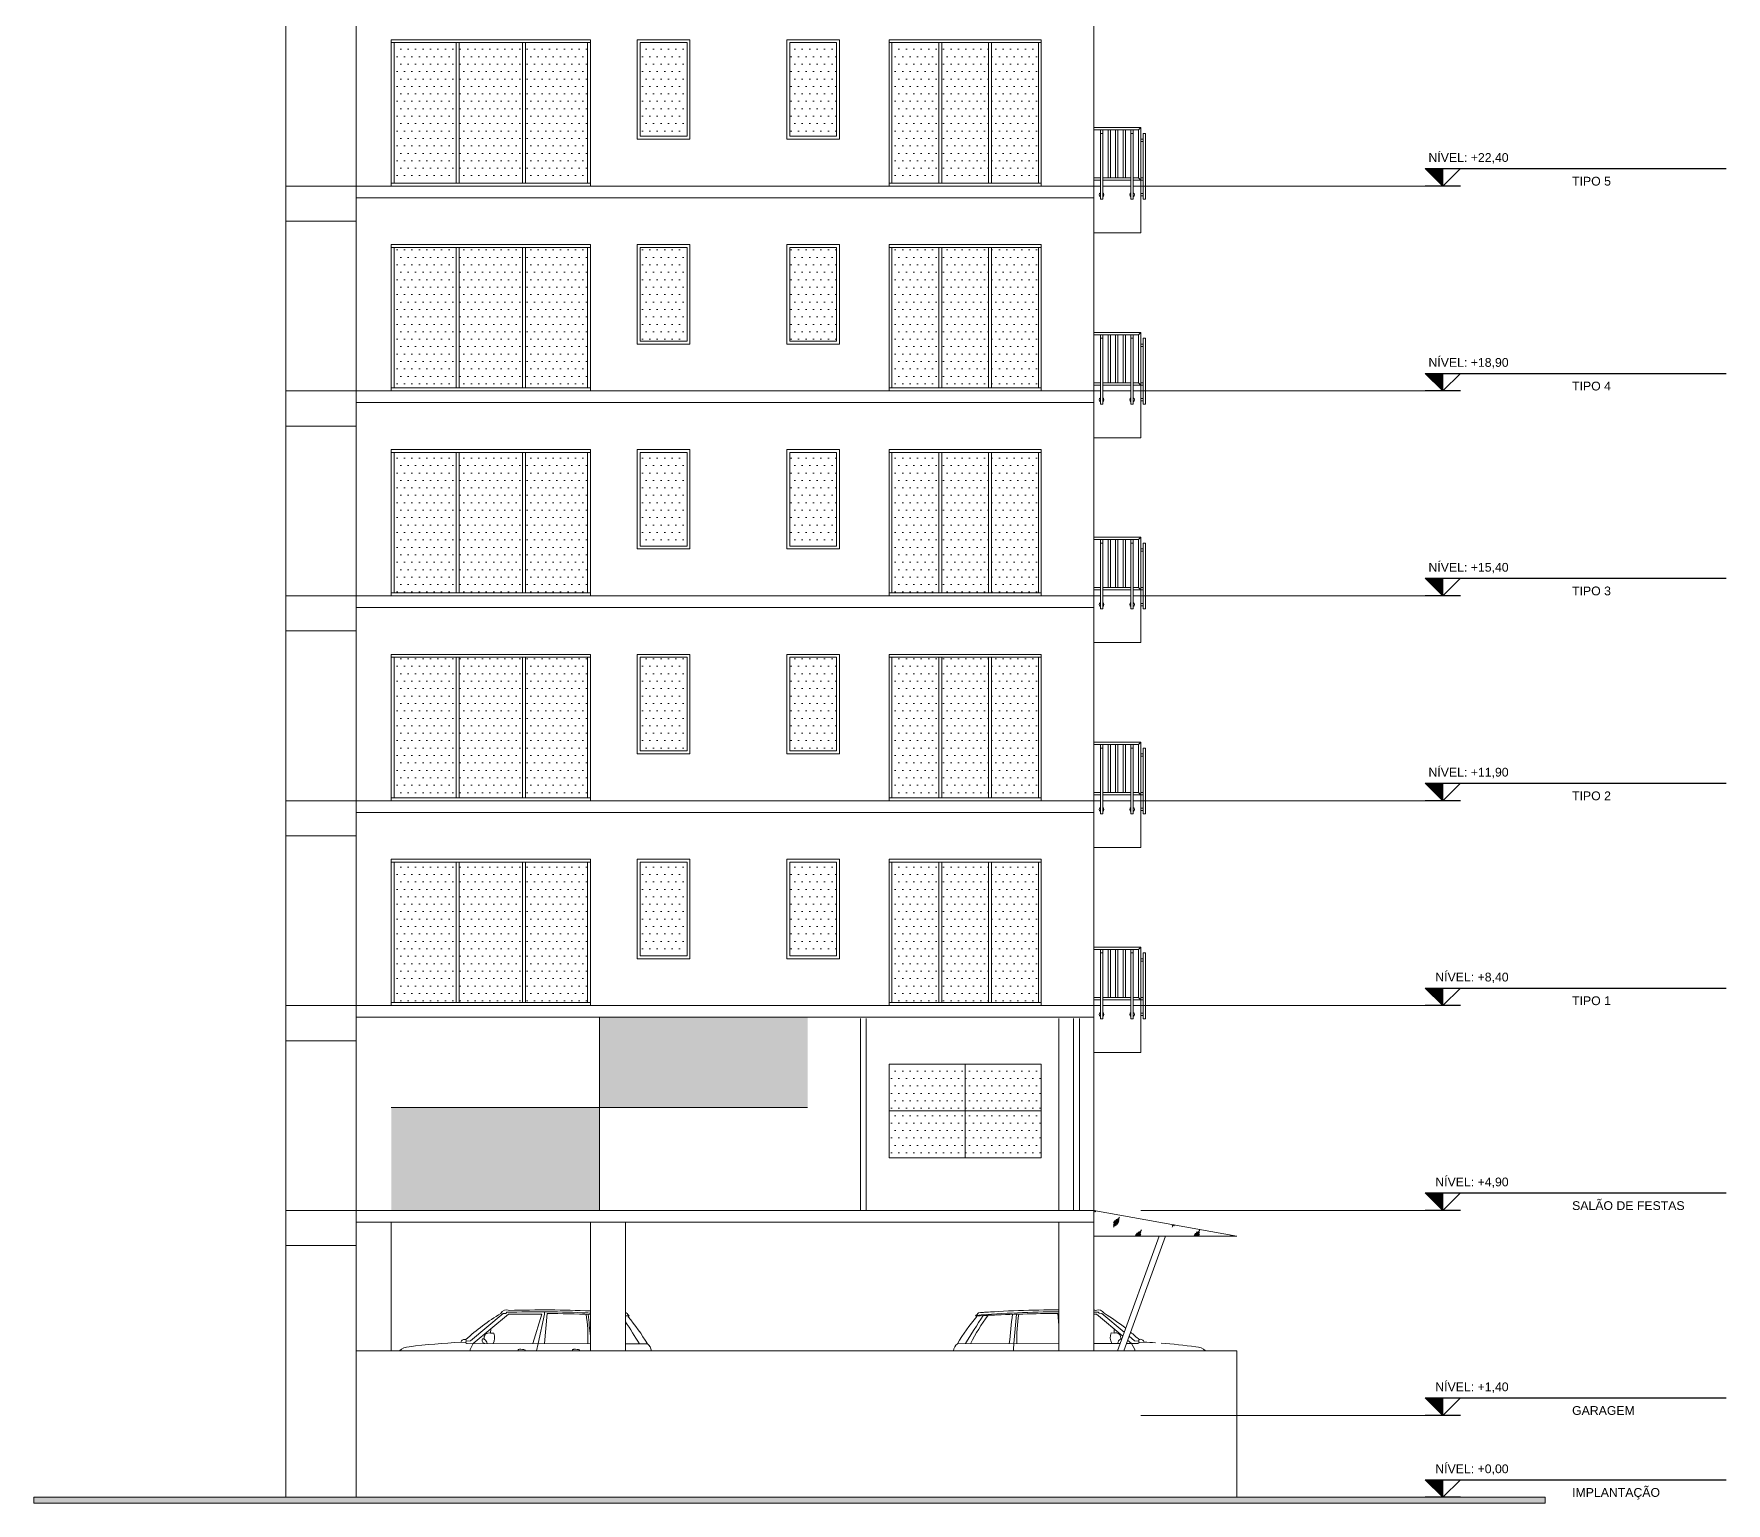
# Model space of a CAD drawing. Header units: millimetres. Extents: x -51 to 151, y -74 to 104.
# Drawn here: x 122.1 to 151, y -0.1 to 25 of the extents above; entities that cross this region are included whole.
import ezdxf
from ezdxf.enums import TextEntityAlignment as Align

# ---------------------------------------------------------------- set-up
doc = ezdxf.new("R2010")
doc.units = ezdxf.units.MM
doc.header["$LTSCALE"] = 15
for name, color, linetype in [('251', 251, 'Continuous'), ('G', 8, 'Continuous'), ('Text', 3, 'Continuous')]:
    doc.layers.add(name, color=color, linetype=linetype)
doc.styles.add('DM-TXT-100', font='arial.ttf', dxfattribs={"height": 0.2})
doc.styles.add('PADRAO', font='arial.ttf', dxfattribs={"height": 0.1})
pattern_1 = [(0, (-403.44665, 48.73938), (0.0635, 0.127), [0, -0.127])]

# ---------------------------------------------------------------- blocks, each defined once
blk = doc.blocks.new('SIMBOLO NIVEL CORTE')
blk.add_hatch(color=1).paths.add_polyline_path([(0.3, 0.3), (0, 0.3), (0, 0)])
at = {"color": 1}
for p, q in [((0.301, 0.3), (-4.838, 0.3)), ((0, 0), (0, 0.3)), ((-0.301, 0), (0.301, 0))]:
    blk.add_line(p, q, dxfattribs=at)
blk.add_lwpolyline([(-0.3, 0.3), (0, 0), (0.3, 0.3)], dxfattribs=at)
at = {"layer": 'Text'}
for tag, p, height, style in [('PAVIMENTOXX', (-4.838, 0.412), 0.22, 'PADRAO'), ('PAVIMENTOXXXXX', (-4.838, 0.008), 0.18, 'DM-TXT-100')]:
    blk.add_attdef(tag, p, '', height=height, dxfattribs=dict(at, style=style))
at = {"layer": 'Text', "style": 'DM-TXT-100'}
blk.add_attdef('NIVELXXXXX', text='', height=0.18, dxfattribs=at).set_placement((0.246, 0.412), align=Align.RIGHT)

msp = doc.modelspace()

# ---------------------------------------------------------------- hatches: boundary and pattern name
at = {"linetype": 'Continuous', "lineweight": 13}
h = msp.add_hatch(dxfattribs=at)
h.set_pattern_fill('DOTS', color=153, scale=0.08)
h.set_pattern_definition(pattern_1)
h.paths.add_polyline_path([(128.255, 24.85), (129.313, 24.85), (129.313, 22.45), (128.255, 22.45)])
h.paths.add_polyline_path([(130.496, 24.85), (131.555, 24.85), (131.555, 22.45), (130.496, 22.45)])
h.paths.add_polyline_path([(129.363, 24.85), (130.446, 24.85), (130.446, 22.45), (129.363, 22.45)])
h = msp.add_hatch(dxfattribs=at)
h.set_pattern_fill('DOTS', color=153, scale=0.08)
h.set_pattern_definition(pattern_1)
h.paths.add_polyline_path([(133.255, 23.25), (133.255, 24.85), (132.455, 24.85), (132.455, 23.25)])
h = msp.add_hatch(dxfattribs=at)
h.set_pattern_fill('DOTS', color=153, scale=0.08)
h.set_pattern_definition(pattern_1)
h.paths.add_polyline_path([(135.81, 23.25), (135.81, 24.85), (135.01, 24.85), (135.01, 23.25)])
h = msp.add_hatch(dxfattribs=at)
h.set_pattern_fill('DOTS', color=153, scale=0.08)
h.set_pattern_definition(pattern_1)
h.paths.add_polyline_path([(138.455, 24.85), (139.255, 24.85), (139.255, 22.45), (138.455, 22.45)])
h.paths.add_polyline_path([(137.605, 24.85), (138.405, 24.85), (138.405, 22.45), (137.605, 22.45)])
h.paths.add_polyline_path([(136.755, 24.85), (137.555, 24.85), (137.555, 22.45), (136.755, 22.45)])
h = msp.add_hatch(dxfattribs=at)
h.set_pattern_fill('DOTS', color=153, scale=0.08)
h.set_pattern_definition(pattern_1)
h.paths.add_polyline_path([(128.255, 21.35), (129.313, 21.35), (129.313, 18.95), (128.255, 18.95)])
h.paths.add_polyline_path([(130.496, 21.35), (131.555, 21.35), (131.555, 18.95), (130.496, 18.95)])
h.paths.add_polyline_path([(129.363, 21.35), (130.446, 21.35), (130.446, 18.95), (129.363, 18.95)])
h = msp.add_hatch(dxfattribs=at)
h.set_pattern_fill('DOTS', color=153, scale=0.08)
h.set_pattern_definition(pattern_1)
h.paths.add_polyline_path([(133.255, 19.75), (133.255, 21.35), (132.455, 21.35), (132.455, 19.75)])
h = msp.add_hatch(dxfattribs=at)
h.set_pattern_fill('DOTS', color=153, scale=0.08)
h.set_pattern_definition(pattern_1)
h.paths.add_polyline_path([(135.81, 19.75), (135.81, 21.35), (135.01, 21.35), (135.01, 19.75)])
h = msp.add_hatch(dxfattribs=at)
h.set_pattern_fill('DOTS', color=153, scale=0.08)
h.set_pattern_definition(pattern_1)
h.paths.add_polyline_path([(138.455, 21.35), (139.255, 21.35), (139.255, 18.95), (138.455, 18.95)])
h.paths.add_polyline_path([(137.605, 21.35), (138.405, 21.35), (138.405, 18.95), (137.605, 18.95)])
h.paths.add_polyline_path([(136.755, 21.35), (137.555, 21.35), (137.555, 18.95), (136.755, 18.95)])
h = msp.add_hatch(dxfattribs=at)
h.set_pattern_fill('DOTS', color=153, scale=0.08)
h.set_pattern_definition(pattern_1)
h.paths.add_polyline_path([(128.255, 17.85), (129.313, 17.85), (129.313, 15.45), (128.255, 15.45)])
h.paths.add_polyline_path([(130.496, 17.85), (131.555, 17.85), (131.555, 15.45), (130.496, 15.45)])
h.paths.add_polyline_path([(129.363, 17.85), (130.446, 17.85), (130.446, 15.45), (129.363, 15.45)])
h = msp.add_hatch(dxfattribs=at)
h.set_pattern_fill('DOTS', color=153, scale=0.08)
h.set_pattern_definition(pattern_1)
h.paths.add_polyline_path([(133.255, 16.25), (133.255, 17.85), (132.455, 17.85), (132.455, 16.25)])
h = msp.add_hatch(dxfattribs=at)
h.set_pattern_fill('DOTS', color=153, scale=0.08)
h.set_pattern_definition(pattern_1)
h.paths.add_polyline_path([(135.81, 16.25), (135.81, 17.85), (135.01, 17.85), (135.01, 16.25)])
h = msp.add_hatch(dxfattribs=at)
h.set_pattern_fill('DOTS', color=153, scale=0.08)
h.set_pattern_definition(pattern_1)
h.paths.add_polyline_path([(138.455, 17.85), (139.255, 17.85), (139.255, 15.45), (138.455, 15.45)])
h.paths.add_polyline_path([(137.605, 17.85), (138.405, 17.85), (138.405, 15.45), (137.605, 15.45)])
h.paths.add_polyline_path([(136.755, 17.85), (137.555, 17.85), (137.555, 15.45), (136.755, 15.45)])
h = msp.add_hatch(dxfattribs=at)
h.set_pattern_fill('DOTS', color=153, scale=0.08)
h.set_pattern_definition(pattern_1)
h.paths.add_polyline_path([(128.255, 14.35), (129.313, 14.35), (129.313, 11.95), (128.255, 11.95)])
h.paths.add_polyline_path([(130.496, 14.35), (131.555, 14.35), (131.555, 11.95), (130.496, 11.95)])
h.paths.add_polyline_path([(129.363, 14.35), (130.446, 14.35), (130.446, 11.95), (129.363, 11.95)])
h = msp.add_hatch(dxfattribs=at)
h.set_pattern_fill('DOTS', color=153, scale=0.08)
h.set_pattern_definition(pattern_1)
h.paths.add_polyline_path([(133.255, 12.75), (133.255, 14.35), (132.455, 14.35), (132.455, 12.75)])
h = msp.add_hatch(dxfattribs=at)
h.set_pattern_fill('DOTS', color=153, scale=0.08)
h.set_pattern_definition(pattern_1)
h.paths.add_polyline_path([(135.81, 12.75), (135.81, 14.35), (135.01, 14.35), (135.01, 12.75)])
h = msp.add_hatch(dxfattribs=at)
h.set_pattern_fill('DOTS', color=153, scale=0.08)
h.set_pattern_definition(pattern_1)
h.paths.add_polyline_path([(138.455, 14.35), (139.255, 14.35), (139.255, 11.95), (138.455, 11.95)])
h.paths.add_polyline_path([(137.605, 14.35), (138.405, 14.35), (138.405, 11.95), (137.605, 11.95)])
h.paths.add_polyline_path([(136.755, 14.35), (137.555, 14.35), (137.555, 11.95), (136.755, 11.95)])
h = msp.add_hatch(dxfattribs=at)
h.set_pattern_fill('DOTS', color=153, scale=0.08)
h.set_pattern_definition(pattern_1)
h.paths.add_polyline_path([(128.255, 10.85), (129.313, 10.85), (129.313, 8.45), (128.255, 8.45)])
h.paths.add_polyline_path([(130.496, 10.85), (131.555, 10.85), (131.555, 8.45), (130.496, 8.45)])
h.paths.add_polyline_path([(129.363, 10.85), (130.446, 10.85), (130.446, 8.45), (129.363, 8.45)])
h = msp.add_hatch(dxfattribs=at)
h.set_pattern_fill('DOTS', color=153, scale=0.08)
h.set_pattern_definition(pattern_1)
h.paths.add_polyline_path([(133.255, 9.25), (133.255, 10.85), (132.455, 10.85), (132.455, 9.25)])
h = msp.add_hatch(dxfattribs=at)
h.set_pattern_fill('DOTS', color=153, scale=0.08)
h.set_pattern_definition(pattern_1)
h.paths.add_polyline_path([(135.81, 9.25), (135.81, 10.85), (135.01, 10.85), (135.01, 9.25)])
h = msp.add_hatch(dxfattribs=at)
h.set_pattern_fill('DOTS', color=153, scale=0.08)
h.set_pattern_definition(pattern_1)
h.paths.add_polyline_path([(138.455, 10.85), (139.255, 10.85), (139.255, 8.45), (138.455, 8.45)])
h.paths.add_polyline_path([(137.605, 10.85), (138.405, 10.85), (138.405, 8.45), (137.605, 8.45)])
h.paths.add_polyline_path([(136.755, 10.85), (137.555, 10.85), (137.555, 8.45), (136.755, 8.45)])
h = msp.add_hatch(dxfattribs=at)
h.set_pattern_fill('ANGLE', color=143, scale=0.001)
h.set_pattern_definition([(0, (-317.1998, 48.34), (0, 0.006985), [0.00508, -0.001905]), (90, (-317.1998, 48.34), (-0.006985, 4e-19), [0.00508, -0.001905])])
h.paths.add_polyline_path([(131.76, 6.66), (135.315, 6.66), (135.315, 8.2), (131.76, 8.2)])
h.paths.add_polyline_path([(128.205, 4.9), (131.76, 4.9), (131.76, 6.66), (128.205, 6.66)])
h = msp.add_hatch(dxfattribs=at)
h.set_pattern_fill('DOTS', color=153, scale=0.08)
h.set_pattern_definition([(0, (-403.44665, 52.23938), (0.0635, 0.127), [0, -0.127])])
h.paths.add_polyline_path([(136.705, 7.4), (136.705, 5.8), (139.305, 5.8), (139.305, 7.4)])
h = msp.add_hatch(dxfattribs=at)
h.set_pattern_fill('ANSI31', color=4, scale=0.8, angle=45)
h.set_pattern_definition([(90, (-317.1998, 48.34), (-2.54, 2e-16), [])])
h.paths.add_polyline_path([(140.205, 4.9), (140.205, 4.459), (142.645, 4.459)])
h = msp.add_hatch(dxfattribs=at)
h.set_pattern_fill('GLASS', color=4, scale=0.5, pattern_type=2)
h.set_pattern_definition([(60, (-317.1998, 48.365), (-0.374989, 0.2165), [0.14, -0.36]), (60, (-317.1398, 48.39), (-0.374989, 0.2165), [0.06, -0.44]), (60, (-317.1998, 48.39), (-0.374989, 0.2165), [0.1, -0.4]), (60, (-317.1698, 48.365), (-0.374989, 0.2165), [0.125, -0.375]), (60, (-317.1998, 48.34), (-0.374989, 0.2165), [0.2, -0.3]), (60, (-317.1998, 48.415), (-0.374989, 0.2165), [0.05, -0.45])])
h.paths.add_polyline_path([(140.205, 4.9), (140.205, 4.459), (142.645, 4.459)])
h = msp.add_hatch(color=256, dxfattribs=at)
h.dxf.hatch_style = 1
h.paths.add_polyline_path([(147.91, 0), (122.1, 0), (122.1, -0.1), (147.91, -0.1)])

# ---------------------------------------------------------------- linework, layer by layer
for p, q in [((127.605, 43.4), (127.605, 4.7)), ((128.205, 24.9), (131.605, 24.9)), ((139.305, 22.4), (139.305, 24.9)), ((128.205, 24.85), (131.605, 24.85)), ((136.705, 24.85), (139.305, 24.85)), ((136.755, 22.45), (136.755, 24.85)), ((137.555, 22.45), (137.555, 24.85)), ((137.605, 22.45), (137.605, 24.85)), ((138.405, 22.45), (138.405, 24.85)), ((138.455, 22.45), (138.455, 24.85)), ((139.255, 24.85), (139.255, 22.45)), ((128.205, 22.45), (131.605, 22.45)), ((139.305, 22.45), (136.705, 22.45)), ((136.705, 22.4), (139.305, 22.4)), ((128.205, 21.4), (131.605, 21.4)), ((139.305, 18.9), (139.305, 21.4)), ((128.205, 21.35), (131.605, 21.35)), ((136.705, 21.35), (139.305, 21.35)), ((136.755, 18.95), (136.755, 21.35)), ((137.555, 18.95), (137.555, 21.35)), ((137.605, 18.95), (137.605, 21.35)), ((138.405, 18.95), (138.405, 21.35)), ((138.455, 18.95), (138.455, 21.35)), ((139.255, 21.35), (139.255, 18.95)), ((128.205, 18.95), (131.605, 18.95)), ((139.305, 18.95), (136.705, 18.95)), ((136.705, 18.9), (139.305, 18.9)), ((128.205, 17.9), (131.605, 17.9)), ((128.205, 17.85), (131.605, 17.85)), ((136.705, 17.85), (139.305, 17.85)), ((136.755, 15.45), (136.755, 17.85)), ((137.555, 15.45), (137.555, 17.85)), ((137.605, 15.45), (137.605, 17.85)), ((138.405, 15.45), (138.405, 17.85)), ((138.455, 15.45), (138.455, 17.85)), ((139.255, 17.85), (139.255, 15.45)), ((139.305, 15.4), (139.305, 17.9)), ((128.205, 15.45), (131.605, 15.45)), ((139.305, 15.45), (136.705, 15.45)), ((136.705, 15.4), (139.305, 15.4)), ((128.205, 14.4), (131.605, 14.4)), ((128.205, 14.35), (131.605, 14.35)), ((136.705, 14.35), (139.305, 14.35)), ((136.755, 11.95), (136.755, 14.35)), ((137.555, 11.95), (137.555, 14.35)), ((137.605, 11.95), (137.605, 14.35)), ((138.405, 11.95), (138.405, 14.35)), ((138.455, 11.95), (138.455, 14.35)), ((139.255, 14.35), (139.255, 11.95)), ((139.305, 11.9), (139.305, 14.4)), ((128.205, 11.95), (131.605, 11.95)), ((139.305, 11.95), (136.705, 11.95)), ((136.705, 11.9), (139.305, 11.9)), ((127.605, 8.4), (127.605, 11.7)), ((128.205, 10.9), (131.605, 10.9)), ((128.205, 10.85), (131.605, 10.85)), ((136.705, 10.85), (139.305, 10.85)), ((136.755, 8.45), (136.755, 10.85)), ((137.555, 8.45), (137.555, 10.85)), ((137.605, 8.45), (137.605, 10.85)), ((138.405, 8.45), (138.405, 10.85)), ((138.455, 8.45), (138.455, 10.85)), ((139.255, 10.85), (139.255, 8.45)), ((139.305, 8.4), (139.305, 10.9)), ((128.205, 8.45), (131.605, 8.45)), ((139.305, 8.45), (136.705, 8.45)), ((136.705, 8.4), (139.305, 8.4)), ((127.605, 4.9), (127.605, 8.2)), ((127.605, 7.8), (127.605, 8.2)), ((139.605, 4.9), (139.605, 8.18)), ((140.205, 8.1), (140.205, 8.2)), ((140.205, 4.9), (140.205, 8.18)), ((127.605, 0), (127.605, 4.7)), ((128.205, 2.5), (128.205, 4.7)), ((131.605, 2.5), (131.605, 4.7)), ((132.205, 2.5), (132.205, 4.7)), ((136.705, 4.9), (139.305, 4.9)), ((139.605, 2.5), (139.605, 4.7)), ((141.318, 4.459), (140.605, 2.5)), ((141.425, 4.459), (140.712, 2.5))]:
    msp.add_line(p, q, dxfattribs=at)
for points in [[(127.605, 22.4), (127.605, 25.7)], [(140.205, 22.4), (140.205, 25.7)], [(128.205, 22.4), (128.205, 24.9)], [(131.605, 22.4), (131.605, 24.9)], [(128.255, 22.45), (128.255, 24.85)], [(129.313, 24.85), (129.313, 22.45)], [(129.363, 24.85), (129.363, 22.45)], [(130.446, 24.85), (130.446, 22.45)], [(130.496, 24.85), (130.496, 22.45)], [(131.555, 22.45), (131.555, 24.85)], [(126.805, 22.4), (127.605, 22.4)], [(127.605, 22.4), (140.205, 22.4)], [(137.55, 22.4), (137.86, 22.4)], [(145.862, 22.4), (141.005, 22.4)], [(140.205, 22.2), (127.605, 22.2)], [(127.605, 18.9), (127.605, 22.2)], [(140.205, 18.9), (140.205, 22.2)], [(128.205, 18.9), (128.205, 21.4)], [(131.605, 18.9), (131.605, 21.4)], [(128.255, 18.95), (128.255, 21.35)], [(129.313, 21.35), (129.313, 18.95)], [(129.363, 21.35), (129.363, 18.95)], [(130.446, 21.35), (130.446, 18.95)], [(130.496, 21.35), (130.496, 18.95)], [(131.555, 18.95), (131.555, 21.35)], [(126.805, 18.9), (127.605, 18.9)], [(127.605, 18.9), (140.205, 18.9)], [(137.55, 18.9), (137.86, 18.9)], [(145.862, 18.9), (141.005, 18.9)], [(140.205, 18.7), (127.605, 18.7)], [(127.605, 15.4), (127.605, 18.7)], [(140.205, 15.4), (140.205, 18.7)], [(128.205, 15.4), (128.205, 17.9)], [(128.255, 15.45), (128.255, 17.85)], [(129.313, 17.85), (129.313, 15.45)], [(129.363, 17.85), (129.363, 15.45)], [(130.446, 17.85), (130.446, 15.45)], [(130.496, 17.85), (130.496, 15.45)], [(131.555, 15.45), (131.555, 17.85)], [(131.605, 15.4), (131.605, 17.9)], [(126.805, 15.4), (127.605, 15.4)], [(127.605, 15.4), (140.205, 15.4)], [(137.55, 15.4), (137.86, 15.4)], [(145.862, 15.4), (141.005, 15.4)], [(140.205, 15.2), (127.605, 15.2)], [(127.605, 11.9), (127.605, 15.2)], [(140.205, 11.9), (140.205, 15.2)], [(128.205, 11.9), (128.205, 14.4)], [(128.255, 11.95), (128.255, 14.35)], [(129.313, 14.35), (129.313, 11.95)], [(129.363, 14.35), (129.363, 11.95)], [(130.446, 14.35), (130.446, 11.95)], [(130.496, 14.35), (130.496, 11.95)], [(131.555, 11.95), (131.555, 14.35)], [(131.605, 11.9), (131.605, 14.4)], [(126.805, 11.9), (127.605, 11.9)], [(127.605, 11.9), (140.205, 11.9)], [(137.55, 11.9), (137.86, 11.9)], [(145.862, 11.9), (141.005, 11.9)], [(140.205, 11.7), (127.605, 11.7)], [(127.605, 8.4), (127.605, 11.7)], [(140.205, 8.4), (140.205, 11.7)], [(128.205, 8.4), (128.205, 10.9)], [(128.255, 8.45), (128.255, 10.85)], [(129.313, 10.85), (129.313, 8.45)], [(129.363, 10.85), (129.363, 8.45)], [(130.446, 10.85), (130.446, 8.45)], [(130.496, 10.85), (130.496, 8.45)], [(131.555, 8.45), (131.555, 10.85)], [(131.605, 8.4), (131.605, 10.9)], [(126.805, 8.4), (127.605, 8.4)], [(126.805, 8.4), (127.605, 8.4)], [(127.605, 8.4), (140.205, 8.4)], [(127.605, 8.4), (135.915, 8.4)], [(137.55, 8.4), (137.86, 8.4)], [(145.862, 8.4), (141.005, 8.4)], [(145.862, 8.4), (141.005, 8.4)], [(140.205, 8.2), (127.605, 8.2)], [(135.915, 8.2), (127.605, 8.2)], [(136.215, 4.9), (136.215, 8.18)], [(136.315, 4.9), (136.315, 8.18)], [(139.855, 4.9), (139.855, 8.18)], [(139.955, 4.9), (139.955, 8.18)], [(126.805, 4.9), (127.605, 4.9)], [(127.605, 4.9), (140.205, 4.9)], [(140.205, 4.7), (127.605, 4.7)], [(137.55, 4.9), (137.86, 4.9)], [(145.862, 4.9), (141.005, 4.9)], [(140.205, 4.459), (140.205, 2.5)], [(145.862, 1.4), (141.005, 1.4)], [(145.862, 0), (141.005, 0)]]:
    msp.add_lwpolyline(points, dxfattribs=at)
for points in [[(132.405, 23.2), (133.305, 23.2), (133.305, 24.9), (132.405, 24.9)], [(134.96, 23.2), (135.86, 23.2), (135.86, 24.9), (134.96, 24.9)], [(139.305, 22.4), (136.705, 22.4), (136.705, 24.9), (139.305, 24.9)], [(132.455, 23.25), (133.255, 23.25), (133.255, 24.85), (132.455, 24.85)], [(135.01, 23.25), (135.81, 23.25), (135.81, 24.85), (135.01, 24.85)], [(132.405, 19.7), (133.305, 19.7), (133.305, 21.4), (132.405, 21.4)], [(134.96, 19.7), (135.86, 19.7), (135.86, 21.4), (134.96, 21.4)], [(139.305, 18.9), (136.705, 18.9), (136.705, 21.4), (139.305, 21.4)], [(132.455, 19.75), (133.255, 19.75), (133.255, 21.35), (132.455, 21.35)], [(135.01, 19.75), (135.81, 19.75), (135.81, 21.35), (135.01, 21.35)], [(132.405, 16.2), (133.305, 16.2), (133.305, 17.9), (132.405, 17.9)], [(132.455, 16.25), (133.255, 16.25), (133.255, 17.85), (132.455, 17.85)], [(134.96, 16.2), (135.86, 16.2), (135.86, 17.9), (134.96, 17.9)], [(135.01, 16.25), (135.81, 16.25), (135.81, 17.85), (135.01, 17.85)], [(139.305, 15.4), (136.705, 15.4), (136.705, 17.9), (139.305, 17.9)], [(132.405, 12.7), (133.305, 12.7), (133.305, 14.4), (132.405, 14.4)], [(132.455, 12.75), (133.255, 12.75), (133.255, 14.35), (132.455, 14.35)], [(134.96, 12.7), (135.86, 12.7), (135.86, 14.4), (134.96, 14.4)], [(135.01, 12.75), (135.81, 12.75), (135.81, 14.35), (135.01, 14.35)], [(139.305, 11.9), (136.705, 11.9), (136.705, 14.4), (139.305, 14.4)], [(132.405, 9.2), (133.305, 9.2), (133.305, 10.9), (132.405, 10.9)], [(132.455, 9.25), (133.255, 9.25), (133.255, 10.85), (132.455, 10.85)], [(134.96, 9.2), (135.86, 9.2), (135.86, 10.9), (134.96, 10.9)], [(135.01, 9.25), (135.81, 9.25), (135.81, 10.85), (135.01, 10.85)], [(139.305, 8.4), (136.705, 8.4), (136.705, 10.9), (139.305, 10.9)], [(127.605, 2.5), (142.645, 2.5), (142.645, 0), (127.605, 0)], [(147.91, 0), (122.1, 0), (122.1, -0.1), (147.91, -0.1)]]:
    msp.add_lwpolyline(points, close=True, dxfattribs=at)
at = {"linetype": 'Continuous', "lineweight": 5}
for points in [[(141.005, 23.4), (140.205, 23.4)], [(140.965, 23.36), (140.205, 23.36)], [(140.315, 23.36), (140.315, 22.54)], [(140.315, 22.175), (140.315, 23.3)], [(140.355, 23.3), (140.315, 23.3)], [(140.355, 23.36), (140.355, 22.54)], [(140.355, 22.175), (140.355, 23.3)], [(140.445, 23.36), (140.445, 22.54)], [(140.485, 23.36), (140.485, 22.54)], [(140.575, 23.36), (140.575, 22.54)], [(140.615, 23.36), (140.615, 22.54)], [(140.705, 23.36), (140.705, 22.54)], [(140.745, 23.36), (140.745, 22.54)], [(140.835, 23.36), (140.835, 22.4)], [(140.835, 22.175), (140.835, 23.3)], [(140.875, 23.3), (140.835, 23.3)], [(140.875, 23.36), (140.875, 22.4)], [(140.875, 22.175), (140.875, 23.3)], [(141.005, 23.4), (140.965, 23.36)], [(140.965, 23.36), (140.965, 22.54)], [(141.005, 23.4), (141.005, 22.4)], [(141.045, 23.2), (141.005, 23.2)], [(141.045, 23.16), (141.005, 23.16)], [(141.085, 23.3), (141.045, 23.3)], [(140.315, 22.54), (140.205, 22.54)], [(140.315, 22.5), (140.205, 22.5)], [(140.205, 22.4), (140.205, 22.4), (140.205, 22.2)], [(140.205, 22.4), (140.315, 22.4)], [(141.005, 22.4), (141.005, 21.6), (140.205, 21.6)], [(140.835, 22.54), (140.355, 22.54)], [(140.835, 22.5), (140.355, 22.5)], [(140.355, 22.4), (140.835, 22.4)], [(140.965, 22.54), (140.875, 22.54)], [(141.005, 22.5), (140.875, 22.5)], [(140.875, 22.4), (141.005, 22.4)], [(141.005, 22.5), (140.965, 22.54)], [(141.005, 22.54), (141.045, 22.54)], [(141.005, 22.5), (141.045, 22.5)], [(141.005, 22.27), (141.045, 22.27)], [(140.355, 22.175), (140.315, 22.175)], [(140.875, 22.175), (140.835, 22.175)], [(141.005, 22.23), (141.045, 22.23)], [(141.085, 22.175), (141.045, 22.175)], [(141.005, 19.9), (140.205, 19.9)], [(140.965, 19.86), (140.205, 19.86)], [(140.315, 19.86), (140.315, 19.04)], [(140.315, 18.675), (140.315, 19.8)], [(140.355, 19.8), (140.315, 19.8)], [(140.355, 19.86), (140.355, 19.04)], [(140.355, 18.675), (140.355, 19.8)], [(140.445, 19.86), (140.445, 19.04)], [(140.485, 19.86), (140.485, 19.04)], [(140.575, 19.86), (140.575, 19.04)], [(140.615, 19.86), (140.615, 19.04)], [(140.705, 19.86), (140.705, 19.04)], [(140.745, 19.86), (140.745, 19.04)], [(140.835, 19.86), (140.835, 18.9)], [(140.835, 18.675), (140.835, 19.8)], [(140.875, 19.8), (140.835, 19.8)], [(140.875, 19.86), (140.875, 18.9)], [(140.875, 18.675), (140.875, 19.8)], [(141.005, 19.9), (140.965, 19.86)], [(140.965, 19.86), (140.965, 19.04)], [(141.005, 19.9), (141.005, 18.9)], [(141.045, 19.7), (141.005, 19.7)], [(141.045, 19.66), (141.005, 19.66)], [(141.085, 19.8), (141.045, 19.8)], [(140.315, 19.04), (140.205, 19.04)], [(140.315, 19), (140.205, 19)], [(140.205, 18.9), (140.205, 18.9), (140.205, 18.7)], [(140.205, 18.9), (140.315, 18.9)], [(141.005, 18.9), (141.005, 18.1), (140.205, 18.1)], [(140.835, 19.04), (140.355, 19.04)], [(140.835, 19), (140.355, 19)], [(140.355, 18.9), (140.835, 18.9)], [(140.965, 19.04), (140.875, 19.04)], [(141.005, 19), (140.875, 19)], [(140.875, 18.9), (141.005, 18.9)], [(141.005, 19), (140.965, 19.04)], [(141.005, 19.04), (141.045, 19.04)], [(141.005, 19), (141.045, 19)], [(140.355, 18.675), (140.315, 18.675)], [(140.875, 18.675), (140.835, 18.675)], [(141.005, 18.77), (141.045, 18.77)], [(141.005, 18.73), (141.045, 18.73)], [(141.085, 18.675), (141.045, 18.675)], [(141.005, 16.4), (140.205, 16.4)], [(140.965, 16.36), (140.205, 16.36)], [(140.315, 16.36), (140.315, 15.54)], [(140.315, 15.175), (140.315, 16.3)], [(140.355, 16.3), (140.315, 16.3)], [(140.355, 16.36), (140.355, 15.54)], [(140.355, 15.175), (140.355, 16.3)], [(140.445, 16.36), (140.445, 15.54)], [(140.485, 16.36), (140.485, 15.54)], [(140.575, 16.36), (140.575, 15.54)], [(140.615, 16.36), (140.615, 15.54)], [(140.705, 16.36), (140.705, 15.54)], [(140.745, 16.36), (140.745, 15.54)], [(140.835, 16.36), (140.835, 15.4)], [(140.835, 15.175), (140.835, 16.3)], [(140.875, 16.3), (140.835, 16.3)], [(140.875, 16.36), (140.875, 15.4)], [(140.875, 15.175), (140.875, 16.3)], [(141.005, 16.4), (140.965, 16.36)], [(140.965, 16.36), (140.965, 15.54)], [(141.005, 16.4), (141.005, 15.4)], [(141.045, 16.2), (141.005, 16.2)], [(141.085, 16.3), (141.045, 16.3)], [(141.045, 16.16), (141.005, 16.16)], [(140.315, 15.54), (140.205, 15.54)], [(140.315, 15.5), (140.205, 15.5)], [(140.205, 15.4), (140.205, 15.4), (140.205, 15.2)], [(140.205, 15.4), (140.315, 15.4)], [(141.005, 15.4), (141.005, 14.6), (140.205, 14.6)], [(140.835, 15.54), (140.355, 15.54)], [(140.835, 15.5), (140.355, 15.5)], [(140.355, 15.4), (140.835, 15.4)], [(140.965, 15.54), (140.875, 15.54)], [(141.005, 15.5), (140.875, 15.5)], [(140.875, 15.4), (141.005, 15.4)], [(141.005, 15.5), (140.965, 15.54)], [(141.005, 15.54), (141.045, 15.54)], [(141.005, 15.5), (141.045, 15.5)], [(140.355, 15.175), (140.315, 15.175)], [(140.875, 15.175), (140.835, 15.175)], [(141.005, 15.27), (141.045, 15.27)], [(141.005, 15.23), (141.045, 15.23)], [(141.085, 15.175), (141.045, 15.175)], [(141.005, 12.9), (140.205, 12.9)], [(140.965, 12.86), (140.205, 12.86)], [(140.315, 12.86), (140.315, 12.04)], [(140.315, 11.675), (140.315, 12.8)], [(140.355, 12.8), (140.315, 12.8)], [(140.355, 12.86), (140.355, 12.04)], [(140.355, 11.675), (140.355, 12.8)], [(140.445, 12.86), (140.445, 12.04)], [(140.485, 12.86), (140.485, 12.04)], [(140.575, 12.86), (140.575, 12.04)], [(140.615, 12.86), (140.615, 12.04)], [(140.705, 12.86), (140.705, 12.04)], [(140.745, 12.86), (140.745, 12.04)], [(140.835, 12.86), (140.835, 11.9)], [(140.835, 11.675), (140.835, 12.8)], [(140.875, 12.8), (140.835, 12.8)], [(140.875, 12.86), (140.875, 11.9)], [(140.875, 11.675), (140.875, 12.8)], [(141.005, 12.9), (140.965, 12.86)], [(140.965, 12.86), (140.965, 12.04)], [(141.005, 12.9), (141.005, 11.9)], [(141.085, 12.8), (141.045, 12.8)], [(141.045, 12.7), (141.005, 12.7)], [(141.045, 12.66), (141.005, 12.66)], [(140.315, 12.04), (140.205, 12.04)], [(140.315, 12), (140.205, 12)], [(140.205, 11.9), (140.205, 11.9), (140.205, 11.7)], [(140.205, 11.9), (140.315, 11.9)], [(141.005, 11.9), (141.005, 11.1), (140.205, 11.1)], [(140.835, 12.04), (140.355, 12.04)], [(140.835, 12), (140.355, 12)], [(140.355, 11.9), (140.835, 11.9)], [(140.965, 12.04), (140.875, 12.04)], [(141.005, 12), (140.875, 12)], [(140.875, 11.9), (141.005, 11.9)], [(141.005, 12), (140.965, 12.04)], [(141.005, 12.04), (141.045, 12.04)], [(141.005, 12), (141.045, 12)], [(140.355, 11.675), (140.315, 11.675)], [(140.875, 11.675), (140.835, 11.675)], [(141.005, 11.77), (141.045, 11.77)], [(141.005, 11.73), (141.045, 11.73)], [(141.085, 11.675), (141.045, 11.675)], [(141.005, 9.4), (140.205, 9.4)], [(140.965, 9.36), (140.205, 9.36)], [(140.315, 9.36), (140.315, 8.54)], [(140.315, 8.175), (140.315, 9.3)], [(140.355, 9.3), (140.315, 9.3)], [(140.355, 9.36), (140.355, 8.54)], [(140.355, 8.175), (140.355, 9.3)], [(140.445, 9.36), (140.445, 8.54)], [(140.485, 9.36), (140.485, 8.54)], [(140.575, 9.36), (140.575, 8.54)], [(140.615, 9.36), (140.615, 8.54)], [(140.705, 9.36), (140.705, 8.54)], [(140.745, 9.36), (140.745, 8.54)], [(140.835, 9.36), (140.835, 8.4)], [(140.835, 8.175), (140.835, 9.3)], [(140.875, 9.3), (140.835, 9.3)], [(140.875, 9.36), (140.875, 8.4)], [(140.875, 8.175), (140.875, 9.3)], [(141.005, 9.4), (140.965, 9.36)], [(140.965, 9.36), (140.965, 8.54)], [(141.005, 9.4), (141.005, 8.4)], [(141.085, 9.3), (141.045, 9.3)], [(141.045, 9.2), (141.005, 9.2)], [(141.045, 9.16), (141.005, 9.16)], [(140.315, 8.54), (140.205, 8.54)], [(140.315, 8.5), (140.205, 8.5)], [(140.205, 8.4), (140.205, 8.4), (140.205, 8.2)], [(140.205, 8.4), (140.315, 8.4)], [(141.005, 8.4), (141.005, 7.6), (140.205, 7.6)], [(140.835, 8.54), (140.355, 8.54)], [(140.835, 8.5), (140.355, 8.5)], [(140.355, 8.4), (140.835, 8.4)], [(140.965, 8.54), (140.875, 8.54)], [(141.005, 8.5), (140.875, 8.5)], [(140.875, 8.4), (141.005, 8.4)], [(141.005, 8.5), (140.965, 8.54)], [(141.005, 8.54), (141.045, 8.54)], [(141.005, 8.5), (141.045, 8.5)], [(140.355, 8.175), (140.315, 8.175)], [(140.875, 8.175), (140.835, 8.175)], [(141.005, 8.27), (141.045, 8.27)], [(141.005, 8.23), (141.045, 8.23)], [(141.085, 8.175), (141.045, 8.175)]]:
    msp.add_lwpolyline(points, dxfattribs=at)
for points in [[(141.085, 23.3), (141.045, 23.3), (141.045, 22.175), (141.085, 22.175)], [(141.085, 19.8), (141.045, 19.8), (141.045, 18.675), (141.085, 18.675)], [(141.085, 16.3), (141.045, 16.3), (141.045, 15.175), (141.085, 15.175)], [(141.085, 12.8), (141.045, 12.8), (141.045, 11.675), (141.085, 11.675)], [(141.085, 9.3), (141.045, 9.3), (141.045, 8.175), (141.085, 8.175)]]:
    msp.add_lwpolyline(points, close=True, dxfattribs=at)
at = {"color": 143, "linetype": 'Continuous', "lineweight": 13}
for points in [[(131.76, 4.9), (131.76, 8.2)], [(128.205, 6.66), (135.315, 6.66)]]:
    msp.add_lwpolyline(points, dxfattribs=at)
at = {"color": 4, "linetype": 'Continuous', "lineweight": 13}
for points in [[(136.705, 5.8), (136.705, 7.4)], [(136.705, 7.4), (139.305, 7.4), (139.305, 5.8), (136.705, 5.8)]]:
    msp.add_lwpolyline(points, dxfattribs=at)
at = {"color": 153, "linetype": 'Continuous', "lineweight": 13}
for points in [[(138.005, 7.4), (138.005, 5.8)], [(136.705, 6.6), (139.305, 6.6)]]:
    msp.add_lwpolyline(points, dxfattribs=at)
msp.add_lwpolyline([(140.205, 4.9), (140.205, 4.9), (142.645, 4.459), (140.205, 4.459)], close=True, dxfattribs=at)
at = {"linetype": 'Continuous', "lineweight": 5}
for centre, start, end in [((140.335, 22.25), 120, 240), ((140.335, 22.25), 300, 60), ((140.855, 22.25), 120, 240), ((140.855, 22.25), 300, 60), ((140.335, 18.75), 120, 240), ((140.335, 18.75), 300, 60), ((140.855, 18.75), 120, 240), ((140.855, 18.75), 300, 60), ((140.335, 15.25), 120, 240), ((140.335, 15.25), 300, 60), ((140.855, 15.25), 120, 240), ((140.855, 15.25), 300, 60), ((140.335, 11.75), 120, 240), ((140.335, 11.75), 300, 60), ((140.855, 11.75), 120, 240), ((140.855, 11.75), 300, 60), ((140.335, 8.25), 120, 240), ((140.335, 8.25), 300, 60), ((140.855, 8.25), 120, 240), ((140.855, 8.25), 300, 60)]:
    msp.add_arc(centre, 0.04, start, end, dxfattribs=at)
at = {"layer": '251', "lineweight": 0}
for p, q in [((130.364, 2.509), (130.369, 2.518)), ((130.375, 2.523), (130.369, 2.518)), ((130.383, 2.526), (130.375, 2.523)), ((130.393, 2.528), (130.383, 2.526)), ((130.393, 2.528), (130.417, 2.528)), ((130.417, 2.528), (130.446, 2.527)), ((130.468, 2.524), (130.446, 2.527)), ((130.481, 2.52), (130.468, 2.524)), ((130.49, 2.516), (130.481, 2.52)), ((130.495, 2.511), (130.49, 2.516)), ((131.295, 2.509), (131.3, 2.518)), ((131.306, 2.523), (131.3, 2.518)), ((131.314, 2.526), (131.306, 2.523)), ((131.324, 2.528), (131.314, 2.526)), ((131.324, 2.528), (131.349, 2.528)), ((131.349, 2.528), (131.377, 2.527)), ((131.399, 2.524), (131.377, 2.527)), ((131.413, 2.52), (131.399, 2.524)), ((131.421, 2.516), (131.413, 2.52)), ((131.426, 2.511), (131.421, 2.516))]:
    msp.add_line(p, q, dxfattribs=at)
for points in [[(128.346, 2.5, -0.197188), (128.508, 2.572, -0.01831), (129.393, 2.649, -0.484946), (129.476, 2.693, -0.048229), (130.073, 3.141, -0.385366), (130.221, 3.192, -0.017158), (131.605, 3.185)], [(129.482, 2.667), (129.555, 2.672), (130.113, 3.138), (130.16, 3.141), (130.176, 3.161, -0.018583), (131.559, 3.15, 0.000079), (131.605, 3.147, 0.000079)], [(130.821, 2.625), (130.864, 3.141, -0.005642), (131.605, 3.125, -0.005642)], [(132.205, 3.153, -0.000167), (132.218, 3.152, -0.007164), (132.267, 3.097, 0.152641), (132.248, 3.085, -0.043639), (132.578, 2.623, -0.183607), (132.647, 2.5, -0.183607)], [(132.205, 3.101, 0.000108), (132.267, 3.097)], [(132.205, 3.1, -0.000478), (132.267, 3.097)], [(132.205, 3, 0.000669), (132.442, 2.623)], [(129.802, 2.627, -0.467137), (129.76, 2.707, -0.260533), (129.793, 2.7, -0.595631), (129.901, 2.805, -1.495139)], [(129.905, 2.878), (129.901, 2.805), (129.956, 2.806, -0.196181), (129.945, 2.626, -0.635483)]]:
    msp.add_lwpolyline(points, format="xyb", dxfattribs=at)
at = {"layer": '251', "lineweight": 5}
for points in [[(139.605, 3.203, 0.017014), (138.232, 3.153, 0.005572)], [(140.747, 2.888, 0.028781), (140.38, 3.143, 0.385366), (140.231, 3.194, 0.000328), (140.205, 3.195)], [(138.505, 3.171, 0.003386), (138.232, 3.153, 0.007164), (138.183, 3.098, -0.152641), (138.202, 3.086, 0.043639), (137.872, 2.624, 0.184982), (137.803, 2.5, 0.184982)], [(138.31, 3.105, -0.000854), (138.008, 2.625, 29.470645)], [(138.505, 3.114, 0.002455), (138.183, 3.098)], [(139.605, 3.17, 0.019005), (138.191, 3.108, 0.00604)], [(139.605, 2.933), (139.587, 3.142, 0.009055), (138.398, 3.109, 0.00329)], [(140.722, 2.82), (140.339, 3.14), (140.292, 3.143), (140.276, 3.162, 0.000958), (140.205, 3.164)], [(140.547, 2.879), (140.552, 2.806), (140.496, 2.807, 0.196181), (140.507, 2.628, 0.635483)], [(140.681, 2.71, 0.176541), (140.66, 2.701, 0.595631), (140.552, 2.806)], [(140.65, 2.628, 0.006612), (140.652, 2.628, 0.006612)], [(141.255, 2.639, 0.004015), (141.06, 2.65, 0.484946), (140.977, 2.694, 0.012614), (140.829, 2.822)], [(142.108, 2.5, 0.198796), (141.946, 2.573, 0.012229), (141.355, 2.632)]]:
    msp.add_lwpolyline(points, format="xyb", dxfattribs=at)
at = {"layer": '251', "lineweight": 0}
for points in [[(129.552, 2.5), (129.552, 2.524), (129.605, 2.627), (130.205, 3.129), (130.777, 3.129), (130.622, 2.626)], [(130.822, 3.169), (130.821, 3.129), (130.712, 2.625), (130.686, 2.5)], [(129.393, 2.649), (129.475, 2.641), (129.497, 2.627), (131.605, 2.624)], [(132.205, 2.624), (132.578, 2.623)]]:
    msp.add_lwpolyline(points, dxfattribs=at)
at = {"layer": '251', "lineweight": 5}
for points in [[(140.697, 2.753), (140.247, 3.131), (140.205, 3.131)], [(139.605, 2.626), (137.872, 2.624)], [(140.652, 2.628), (140.205, 2.627)], [(141.06, 2.65), (140.977, 2.642), (140.956, 2.628), (140.758, 2.628)], [(140.901, 2.5), (140.901, 2.525), (140.847, 2.628), (140.779, 2.685)], [(140.971, 2.669), (140.898, 2.673), (140.803, 2.752)]]:
    msp.add_lwpolyline(points, dxfattribs=at)
at = {"layer": '251', "lineweight": 0}
for centre, radius, start, end in [((129.184, 2.726), 2.38, 357.5594, 9.7148), ((116.974, 1.438), 14.689, 5.1252, 6.6014), ((129.426, 2.667), 0.056, 331.4387, 26.5724), ((129.741, 2.61), 0.103, 8.9752, 60.0304)]:
    msp.add_arc(centre, radius, start, end, dxfattribs=at)
at = {"layer": '251', "lineweight": 5}
for centre, radius, start, end in [((140.683, 1.356), 2.88, 142.5108, 153.868), ((173.67, -0.841), 35.083, 173.5075, 174.3288), ((153.49, 1.438), 14.703, 173.3986, 175.3655), ((141.269, 2.727), 2.382, 170.2852, 182.4406), ((142.143, 2.449), 3.312, 176.9485, 179.1217), ((140.711, 2.612), 0.103, 119.9696, 171.0248), ((141.027, 2.669), 0.056, 153.4276, 208.5613)]:
    msp.add_arc(centre, radius, start, end, dxfattribs=at)
at = {"layer": 'G', "lineweight": 0}
for p, q in [((126.805, 22.4), (126.405, 22.4)), ((127.605, 21.8), (126.405, 21.8)), ((126.805, 18.9), (126.405, 18.9)), ((127.605, 18.3), (126.405, 18.3)), ((126.805, 15.4), (126.405, 15.4)), ((127.605, 14.8), (126.405, 14.8)), ((126.805, 11.9), (126.405, 11.9)), ((127.605, 11.3), (126.405, 11.3)), ((126.805, 8.4), (126.405, 8.4)), ((126.805, 8.4), (126.405, 8.4)), ((127.605, 7.8), (126.405, 7.8)), ((127.605, 7.8), (126.405, 7.8)), ((126.805, 4.9), (126.405, 4.9)), ((127.605, 4.3), (126.405, 4.3))]:
    msp.add_line(p, q, dxfattribs=at)
for points in [[(126.405, 32.9), (126.405, 7.8)], [(126.405, 8.4), (126.405, 0)]]:
    msp.add_lwpolyline(points, dxfattribs=at)

# ---------------------------------------------------------------- block references
at = {"layer": 'Text', "linetype": 'Continuous', "lineweight": 13}
ref = msp.add_blockref('SIMBOLO NIVEL CORTE', (146.163, 22.4), dxfattribs=dict(at, xscale=-1))
ref.add_attrib('NIVELXXXXX', 'NÍVEL: +22,40', dxfattribs={"layer": '0', "height": 0.15, "style": 'DM-TXT-100'}).set_placement((147.286, 22.812), align=Align.RIGHT)
ref.add_attrib('PAVIMENTOXXXXX', 'TIPO 5', (148.37, 22.408), dxfattribs={"layer": '0', "height": 0.15, "style": 'DM-TXT-100'})
ref = msp.add_blockref('SIMBOLO NIVEL CORTE', (146.163, 18.9), dxfattribs=dict(at, xscale=-1))
ref.add_attrib('NIVELXXXXX', 'NÍVEL: +18,90', dxfattribs={"layer": '0', "height": 0.15, "style": 'DM-TXT-100'}).set_placement((147.286, 19.312), align=Align.RIGHT)
ref.add_attrib('PAVIMENTOXXXXX', 'TIPO 4', (148.37, 18.908), dxfattribs={"layer": '0', "height": 0.15, "style": 'DM-TXT-100'})
ref = msp.add_blockref('SIMBOLO NIVEL CORTE', (146.163, 15.4), dxfattribs=dict(at, xscale=-1))
ref.add_attrib('NIVELXXXXX', 'NÍVEL: +15,40', dxfattribs={"layer": '0', "height": 0.15, "style": 'DM-TXT-100'}).set_placement((147.286, 15.812), align=Align.RIGHT)
ref.add_attrib('PAVIMENTOXXXXX', 'TIPO 3', (148.37, 15.408), dxfattribs={"layer": '0', "height": 0.15, "style": 'DM-TXT-100'})
ref = msp.add_blockref('SIMBOLO NIVEL CORTE', (146.163, 11.9), dxfattribs=dict(at, xscale=-1))
ref.add_attrib('NIVELXXXXX', 'NÍVEL: +11,90', dxfattribs={"layer": '0', "height": 0.15, "style": 'DM-TXT-100'}).set_placement((147.286, 12.312), align=Align.RIGHT)
ref.add_attrib('PAVIMENTOXXXXX', 'TIPO 2', (148.37, 11.908), dxfattribs={"layer": '0', "height": 0.15, "style": 'DM-TXT-100'})
ref = msp.add_blockref('SIMBOLO NIVEL CORTE', (146.163, 8.4), dxfattribs=dict(at, xscale=-1))
ref.add_attrib('NIVELXXXXX', 'NÍVEL: +8,40', dxfattribs={"layer": '0', "height": 0.15, "style": 'DM-TXT-100'}).set_placement((147.286, 8.812), align=Align.RIGHT)
ref.add_attrib('PAVIMENTOXXXXX', 'TIPO 1', (148.37, 8.408), dxfattribs={"layer": '0', "height": 0.15, "style": 'DM-TXT-100'})
ref = msp.add_blockref('SIMBOLO NIVEL CORTE', (146.163, 4.9), dxfattribs=dict(at, xscale=-1))
ref.add_attrib('NIVELXXXXX', 'NÍVEL: +4,90', dxfattribs={"layer": '0', "height": 0.15, "style": 'DM-TXT-100'}).set_placement((147.286, 5.312), align=Align.RIGHT)
ref.add_attrib('PAVIMENTOXXXXX', 'SALÃO DE FESTAS', (148.37, 4.908), dxfattribs={"layer": '0', "height": 0.15, "style": 'DM-TXT-100'})
ref = msp.add_blockref('SIMBOLO NIVEL CORTE', (146.163, 1.4), dxfattribs=dict(at, xscale=-1))
ref.add_attrib('NIVELXXXXX', 'NÍVEL: +1,40', dxfattribs={"layer": '0', "height": 0.15, "style": 'DM-TXT-100'}).set_placement((147.286, 1.812), align=Align.RIGHT)
ref.add_attrib('PAVIMENTOXXXXX', 'GARAGEM', (148.37, 1.408), dxfattribs={"layer": '0', "height": 0.15, "style": 'DM-TXT-100'})
ref = msp.add_blockref('SIMBOLO NIVEL CORTE', (146.163, 0), dxfattribs=dict(at, xscale=-1))
ref.add_attrib('NIVELXXXXX', 'NÍVEL: +0,00', dxfattribs={"layer": '0', "height": 0.15, "style": 'DM-TXT-100'}).set_placement((147.286, 0.412), align=Align.RIGHT)
ref.add_attrib('PAVIMENTOXXXXX', 'IMPLANTAÇÃO', (148.37, 0.008), dxfattribs={"layer": '0', "height": 0.15, "style": 'DM-TXT-100'})

doc.saveas('drawing.dxf')
